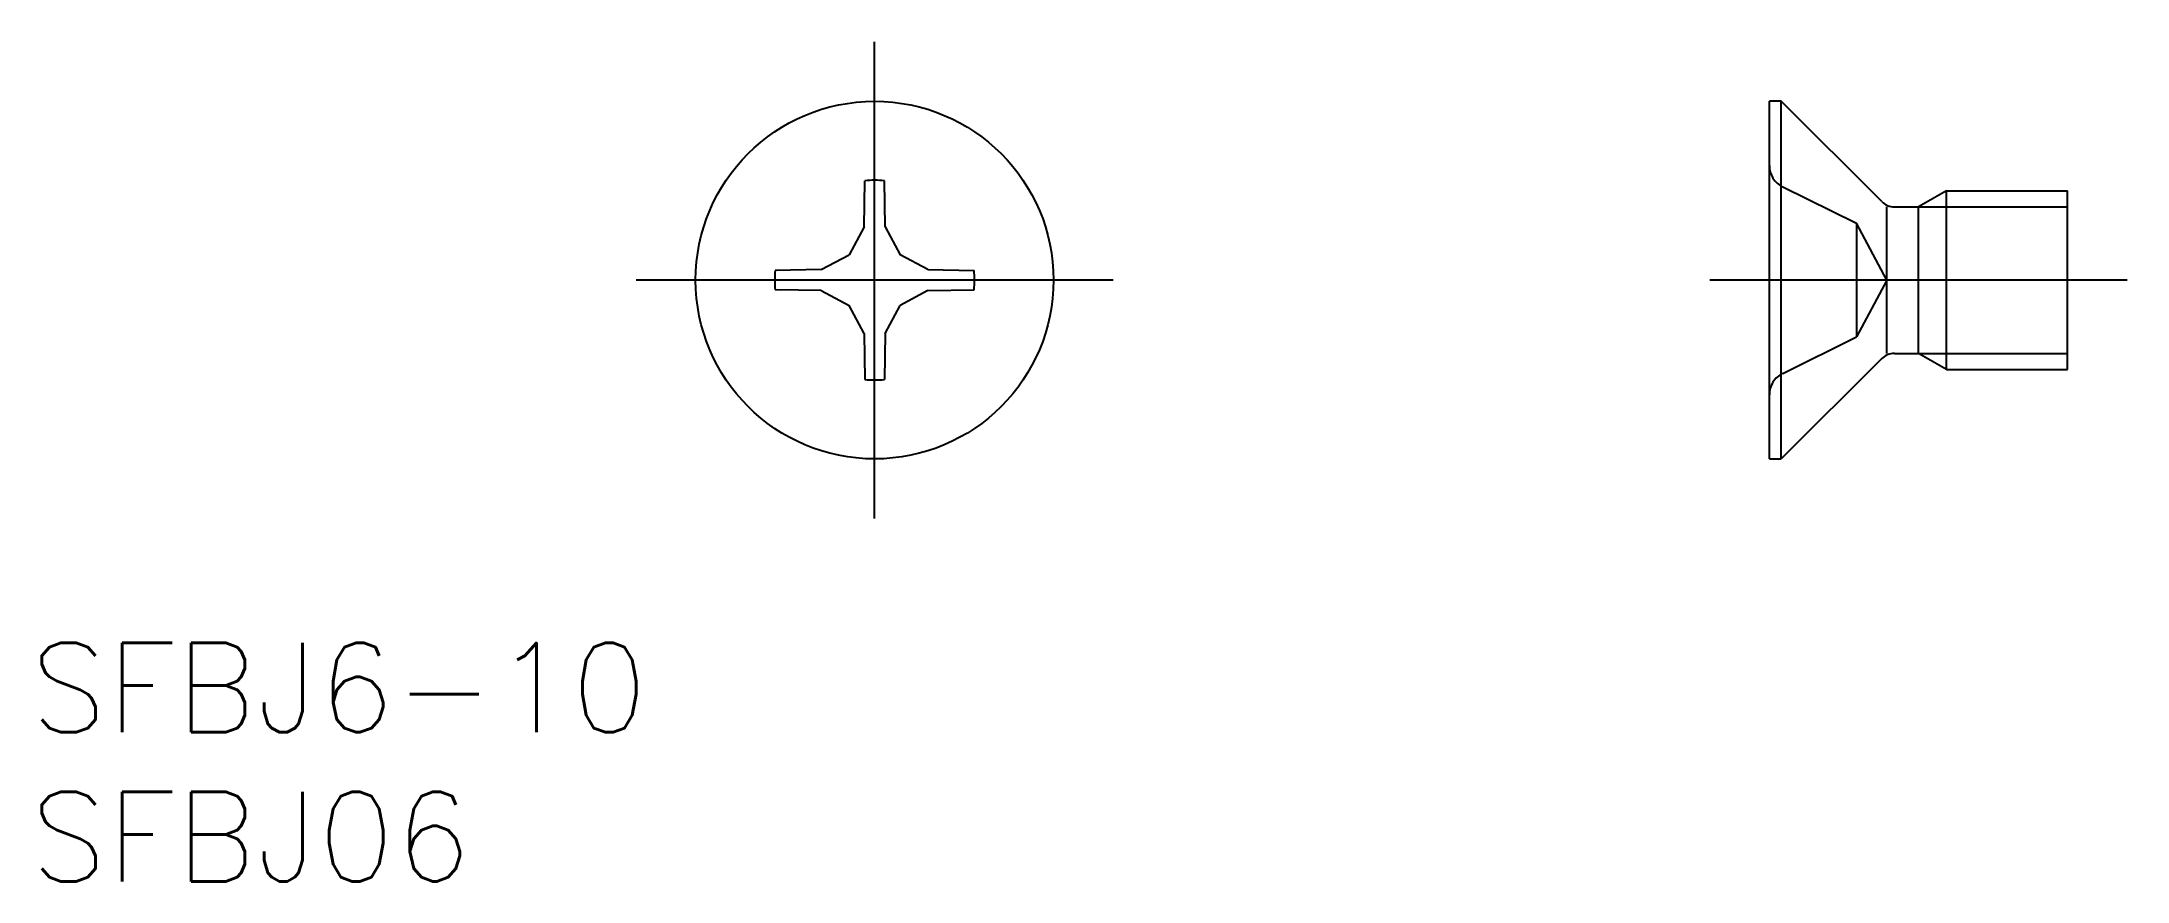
# Model space of a CAD drawing. Extents: x -27.9 to 42, y -20.2 to 8.
import ezdxf

# ---------------------------------------------------------------- set-up
doc = ezdxf.new("R2010")
doc.units = 0
doc.linetypes.add('CENTER', pattern=[50.8, 31.75, -6.35, 6.35, -6.35])
doc.linetypes.add('DASHED', pattern=[19.05, 12.7, -6.35])
doc.layers.get('0').update_dxf_attribs({"linetype": 'CONTINUOUS'})
doc.layers.add('CENTER', color=1, linetype='CENTER')
doc.styles.get("Standard").update_dxf_attribs({"font": 'txt.shx', "height": 3, "bigfont": 'bigfont.shx'})

msp = doc.modelspace()

# ---------------------------------------------------------------- linework, layer by layer
at = {"color": 7, "linetype": 'CONTINUOUS'}
for p, q in [((30, -6), (30, 6)), ((30.4, 6), (30, 6)), ((30.4, -6), (30.4, 6)), ((33.766, 2.634), (30.4, 6)), ((-0.354, 1.789), (-0.327, 3.334)), ((0.354, 1.789), (0.327, 3.334)), ((35.942, 3), (35.004, 2.458)), ((35.942, -3), (35.942, 3)), ((35.942, 3), (40, 3)), ((40, -3), (40, 3)), ((33.942, -2.458), (33.942, 2.458)), ((34.19, 2.458), (35.004, 2.458)), ((35.004, -2.458), (35.004, 2.458)), ((-0.354, 1.789), (-0.852, 0.852)), ((0.354, 1.789), (0.852, 0.852)), ((-1.789, 0.354), (-0.852, 0.852)), ((1.789, 0.354), (0.852, 0.852)), ((-1.789, 0.354), (-3.334, 0.327)), ((1.789, 0.354), (3.334, 0.327)), ((-1.789, -0.354), (-3.334, -0.327)), ((-1.789, -0.354), (-0.852, -0.852)), ((1.789, -0.354), (0.852, -0.852)), ((1.789, -0.354), (3.334, -0.327)), ((-0.354, -1.789), (-0.852, -0.852)), ((0.354, -1.789), (0.852, -0.852)), ((-0.354, -1.789), (-0.327, -3.334)), ((0.354, -1.789), (0.327, -3.334)), ((33.766, -2.634), (30.4, -6)), ((34.19, -2.458), (35.004, -2.458)), ((35.942, -3), (35.004, -2.458)), ((35.942, -3), (40, -3)), ((30, -6), (30.4, -6))]:
    msp.add_line(p, q, dxfattribs=at)
at = {"color": 3, "linetype": 'DASHED'}
for p, q in [((30.446, 3.13), (32.924, 1.905)), ((33.937, 0), (32.924, 1.905)), ((32.924, 1.905), (32.924, -1.905)), ((33.937, 0), (32.924, -1.905)), ((30.446, -3.13), (32.924, -1.905))]:
    msp.add_line(p, q, dxfattribs=at)
at = {"color": 3, "linetype": 'CONTINUOUS'}
for p, q in [((35.004, 2.458), (40, 2.458)), ((35.004, -2.458), (40, -2.458))]:
    msp.add_line(p, q, dxfattribs=at)
at = {"color": 7, "linetype": 'CONTINUOUS'}
msp.add_circle((0, 0), 6, dxfattribs=at)
at = {"color": 3, "linetype": 'DASHED'}
for centre, start, end in [((30.8, 3.847), 180, 243.7), ((30.8, -3.847), 116.3, 180)]:
    msp.add_arc(centre, 0.8, start, end, dxfattribs=at)
at = {"color": 7, "linetype": 'CONTINUOUS'}
for centre, radius, start, end in [((0, 0), 3.35, 84.40155, 95.59845), ((34.19, 3.059), 0.6, 225, 270), ((0, 0), 3.35, 174.40155, 185.59845), ((0, 0), 3.35, 354.40155, 5.59845), ((34.19, -3.059), 0.6, 90, 135), ((0, 0), 3.35, 264.40155, 275.59845)]:
    msp.add_arc(centre, radius, start, end, dxfattribs=at)
at = {"layer": 'CENTER', "color": 1, "linetype": 'CENTER'}
for p, q in [((0, -8), (0, 8)), ((8, 0), (-8, 0)), ((42, 0), (28, 0))]:
    msp.add_line(p, q, dxfattribs=at)

# ---------------------------------------------------------------- texts
at = {"color": 7, "linetype": 'CONTINUOUS'}
for s, p in [('SFBJ6-10', (-28.311, -15.174)), ('SFBJ06', (-28.311, -20.174))]:
    msp.add_text(s, height=3, dxfattribs=at).set_placement(p)

doc.saveas('drawing.dxf')
